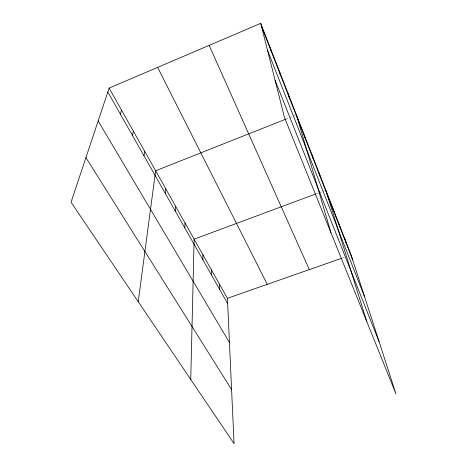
<?xml version="1.0" encoding="UTF-8"?>
<svg xmlns="http://www.w3.org/2000/svg" width="467" height="467" viewBox="0 0 467 467"><rect width="100%" height="100%" fill="white"/><g stroke="black" fill="none" stroke-linecap="round" stroke-linejoin="round"><path stroke-width="0.35" stroke-dasharray="2.33 1.75" d="M285.775 119.184L292.453 116.54M293.124 116.271L295.126 115.477M316.322 193.77L318.366 193.011M319.043 192.76L324.483 190.74M342.282 258.047L344.319 257.335"/><path stroke-width="0.7" d="M202.882 259.827L202.906 254.748M190.74 379.484L194.138 239.174L315.645 194.021M184.821 227.925L185.049 223.022M175.271 211.061L175.615 206.262M165.347 193.536L165.82 188.855M138.226 301.711L155.639 170.77L285.775 119.184M143.97 155.785L144.729 151.384M132.435 135.412L133.358 131.18M120.404 114.158L121.496 110.107M109.115 88.111L71.042 202.205L234.066 443.65L227.423 298.314L109.115 88.111L260.72 23.35L351.096 254.953L395.958 393.903L284.479 117.462L260.72 23.35M227.423 298.314L341.605 258.286M85.928 157.601L231.591 389.519M98.152 120.965L229.443 342.533M107.83 91.958L227.668 303.597M157.642 67.382L267.27 284.345M209.169 45.375L309.306 269.605M275.081 80.248L379.14 341.809M267.468 50.092L364.645 296.919M261.508 26.467L352.713 259.956M345.125 239.641L346.701 244.556M338.931 223.769L340.466 228.597M332.51 207.313L333.998 212.036M325.843 190.232L366.706 321.366M318.92 172.498L320.304 176.987M311.728 154.069L313.048 158.418M304.251 134.899L305.5 139.096M296.463 114.946L330.887 232.548M288.104 93.523L289.196 97.358M279.377 71.159L280.381 74.778M270.259 47.792L271.158 51.172M219.531 284.292L219.694 289.517M211.364 269.78L211.44 274.935"/></g></svg>
